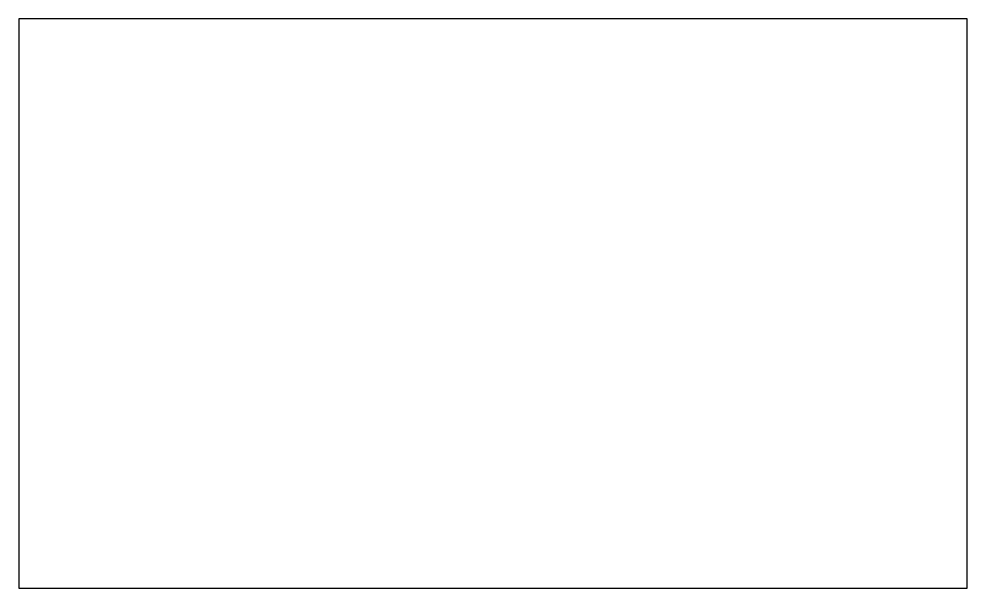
# Model space of a CAD drawing. Header units: millimetres. Extents: x 0 to 50, y 0 to 30.
import ezdxf

# ---------------------------------------------------------------- set-up
doc = ezdxf.new("R2010")
doc.units = ezdxf.units.MM
doc.layers.get('0').update_dxf_attribs({"linetype": 'CONTINUOUS', "lineweight": 25, "true_color": 0xffffff})

msp = doc.modelspace()

# ---------------------------------------------------------------- linework, layer by layer
for p, q in [((50, 30), (0, 30)), ((0, 30), (0, 0)), ((50, 0), (50, 30)), ((0, 0), (50, 0))]:
    msp.add_line(p, q)

doc.saveas('drawing.dxf')
